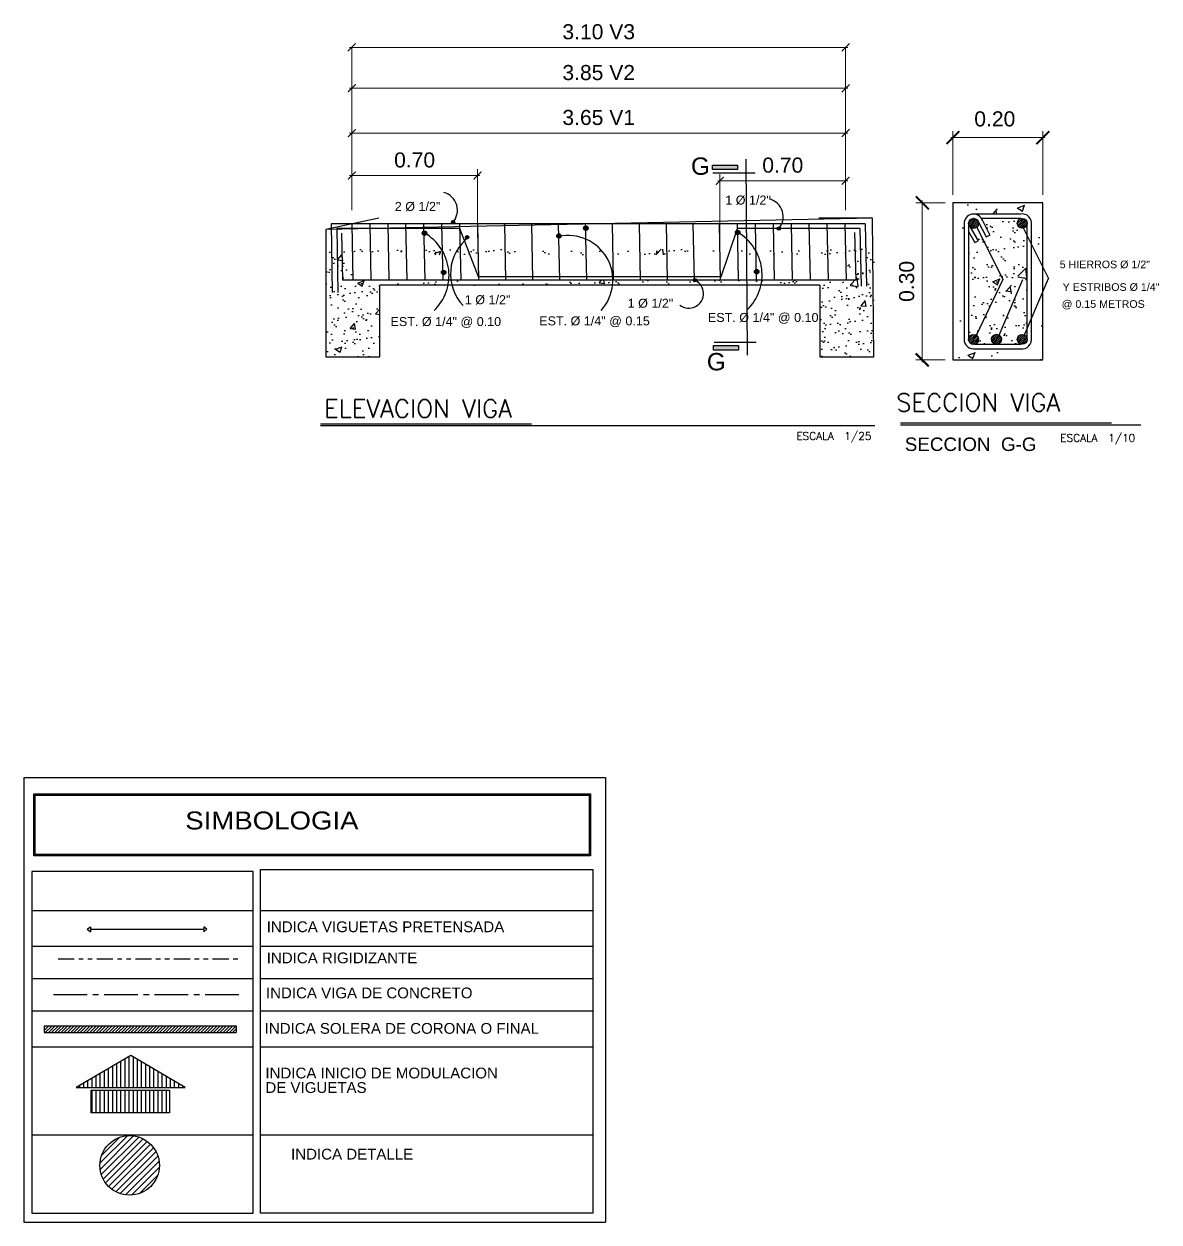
# Model space of a CAD drawing. Header units: inches. Extents: x -9 to 337, y -247 to 209.
# Drawn here: x 133.13 to 158.42, y -112.16 to -85.48 of the extents above; entities that cross this region are included whole.
import ezdxf

# ---------------------------------------------------------------- set-up
doc = ezdxf.new("R2010")
doc.units = ezdxf.units.IN
doc.header["$MEASUREMENT"] = 0
doc.linetypes.add('ACAD_ISO12W100', pattern=[21, 12, -3, 0, -3, 0, -3])
doc.linetypes.add('CENTER2', pattern=[1.125, 0.75, -0.125, 0.125, -0.125])
for name, color, linetype in [('mobiliario', 1, 'Continuous'), ('MUROS', 5, 'Continuous'), ('PUERTA', 1, 'Continuous'), ('TEXPRIN', 6, 'Continuous'), ('VIGAS', 6, 'CENTER2')]:
    doc.layers.add(name, color=color, linetype=linetype)
doc.styles.add('NT_20', font='romans.shx', dxfattribs={"height": 0.0403})
doc.styles.add('R', font='romans.shx')
doc.styles.get("Standard").update_dxf_attribs({"font": 'arial.ttf'})
pattern_1 = [(0, (-6340.859, -3158.471), (0, 6.985), [5.08, -1.905]), (90, (-6340.859, -3158.471), (-6.985, 4e-16), [5.08, -1.905])]
pattern_2 = [(50, (-7473.6655, -514.7732), (1.62144355, -0.14185786), [0.169545, -1.864995]), (355, (-7473.6655, -514.7732), (-0.31366115, 1.70040412), [0.135636, -1.491996]), (100.451, (-7473.5304, -514.785), (1.30778826, 1.55853852), [0.144091, -1.585001]), (46.1842, (-7473.6655, -514.321), (2.41260346, -0.3741767), [0.2543175, -2.7974925]), (96.6356, (-7473.4645, -514.3522), (2.1128977, 2.20208745), [0.2161365, -2.3775015]), (351.184, (-7473.6655, -514.321), (2.112901, 2.20208355), [0.203454, -2.237994]), (21, (-7473.4395, -514.434), (1.34937243, -0.91016311), [0.169545, -1.864995]), (326, (-7473.4395, -514.434), (0.55003805, 1.6392729), [0.135636, -1.491996]), (71.4514, (-7473.327, -514.5099), (1.89940677, 0.72911343), [0.144091, -1.585001]), (37.5, (-7473.6655, -514.77315), (0.02748857, 0.752539846), [0, -1.4739112, 0, -1.514602, 0, -1.4976475]), (7.5, (-7473.6655, -514.77315), (0.594695, 0.89160712), [0, -0.8635492, 0, -1.4400022, 0, -0.5708015]), (327.5, (-7474.1696, -514.77315), (1.206756297, -0.05098582), [0, -0.56515, 0, -1.763268, 0, -2.339721]), (317.5, (-7474.3957, -514.7732), (1.31834971, 0.22629577), [0, -0.734695, 0, -1.1709908, 0, -1.661541])]
pattern_3 = [(45, (-8028.036067, -587.63764), (-0.02121320344, 0.02121320344), [])]

# ---------------------------------------------------------------- blocks, each defined once
blk = doc.blocks.new('FI3EHJ')
h = blk.add_hatch()
h.set_pattern_fill('ANGLE', color=4)
h.set_pattern_definition(pattern_1)
h.paths.add_polyline_path([(0.042, 0.963), (0, 1.019), (-0.042, 0.963)])
h = blk.add_hatch()
h.set_pattern_fill('ANGLE', color=4)
h.set_pattern_definition(pattern_1)
h.paths.add_polyline_path([(-0.042, -0.963), (0, -1.019), (0.042, -0.963)])
at = {"color": 4}
for p, q in [((0, 1.019), (-0.042, 0.963)), ((-0.042, 0.963), (0.042, 0.963)), ((0, 1.019), (0.042, 0.963)), ((0, 0.963), (0, -0.963)), ((0, -1.019), (-0.042, -0.963)), ((-0.042, -0.963), (0.042, -0.963)), ((0, -1.019), (0.042, -0.963))]:
    blk.add_line(p, q, dxfattribs=at)
blk = doc.blocks.new('_ArchTick')
at = {"color": 0, "linetype": 'ByBlock', "const_width": 0.15}
blk.add_lwpolyline([(-0.5, -0.5), (0.5, 0.5)], dxfattribs=at)

msp = doc.modelspace()

# ---------------------------------------------------------------- hatches: boundary and pattern name
at = {"layer": 'VIGAS', "linetype": 'ByBlock'}
for points in [[(148.469, -88.721), (149.024, -88.721), (149.024, -88.619), (148.469, -88.619)], [(148.494, -92.739), (149.05, -92.739), (149.05, -92.636), (148.494, -92.636)]]:
    msp.add_hatch(color=1, dxfattribs=at).paths.add_polyline_path(points)
h = msp.add_hatch(dxfattribs=at)
h.set_pattern_fill('AR-CONC', color=1, scale=0.0089, style=0)
h.set_pattern_definition(pattern_2)
h.paths.add_polyline_path([(155.825, -89.46), (153.825, -89.46), (153.825, -92.96), (155.825, -92.96)])
h.paths.add_polyline_path([(154.329, -92.71, -0.498539), (154.075, -92.49), (154.075, -89.933, -0.45868), (154.302, -89.71), (155.333, -89.71, -0.518365), (155.575, -89.953), (155.575, -92.465, -0.514423), (155.336, -92.71)], flags=16)
h.paths.add_polyline_path([(154.316, -92.61, -0.532383), (154.175, -92.494), (154.175, -89.929, -0.84253), (154.384, -89.873), (154.568, -90.219), (154.647, -90.179), (154.464, -89.81), (155.343, -89.81, -0.483532), (155.478, -89.917, -0.060668), (155.475, -89.943), (155.475, -92.476, -0.060668), (155.478, -92.502, -0.478222), (155.345, -92.61)], flags=0)
h.paths.add_polyline_path([(154.684, -89.921, -1), (154.905, -89.921, -1)], flags=0)
h = msp.add_hatch(color=1, dxfattribs=at)
edge = h.paths.add_edge_path()
edge.add_arc((142.692, -89.89), 0.0376, 0, 360)
h = msp.add_hatch(dxfattribs=at)
h.set_pattern_fill('AR-CONC', color=1, scale=0.0089, style=0)
h.set_pattern_definition(pattern_2)
h.paths.add_polyline_path([(155.475, -89.943, -0.885603), (155.258, -89.917, -0.348134), (155.343, -89.81), (154.464, -89.81, -0.043698), (154.48, -89.842), (154.647, -90.179), (154.568, -90.219), (154.384, -89.873, -0.108842), (154.395, -89.919, -0.653248), (154.21, -90), (154.384, -90.31), (154.314, -90.345), (154.175, -90.098), (154.175, -92.494, -0.954722), (154.395, -92.504, -0.330657), (154.316, -92.61), (155.345, -92.61, -0.352976), (155.258, -92.502, -0.885603), (155.475, -92.476)])
h.paths.add_polyline_path([(154.684, -89.921, -1), (154.905, -89.921, -1)], flags=16)
h = msp.add_hatch(dxfattribs=at)
h.set_pattern_fill('AR-SAND', color=1, scale=0.0089, style=0)
h.set_pattern_definition([(37.5, (-7473.6655, -514.77315), (-0.014240279, 0.435577781), [0, -0.3436112, 0, -0.384302, 0, -0.3673475]), (7.5, (-7473.6655, -514.77315), (0.40007572, 0.63797434), [0, -0.1853692, 0, -0.3097022, 0, -0.1186815]), (327.5, (-7473.94356, -514.77315), (0.70398321, 0.001279094), [0, -0.11303, 0, -0.406908, 0, -0.531241]), (317.5, (-7473.94356, -514.77315), (0.679565243, 0.1984071), [0, -0.056515, 0, -0.2667508, 0, -0.305181])])
h.paths.add_polyline_path([(155.475, -89.943, -0.885603), (155.258, -89.917, -0.348134), (155.343, -89.81), (154.464, -89.81, -0.043698), (154.48, -89.842), (154.647, -90.179), (154.568, -90.219), (154.384, -89.873, -0.108842), (154.395, -89.919, -0.653248), (154.21, -90), (154.384, -90.31), (154.314, -90.345), (154.175, -90.098), (154.175, -92.494, -0.954722), (154.395, -92.504, -0.330657), (154.316, -92.61), (155.345, -92.61, -0.352976), (155.258, -92.502, -0.885603), (155.475, -92.476)])
h.paths.add_polyline_path([(154.684, -89.921, -1), (154.905, -89.921, -1)], flags=16)
h = msp.add_hatch(dxfattribs=at)
h.set_pattern_fill('_USER', color=1, scale=0.03, angle=45, style=0, pattern_type=0)
h.set_pattern_definition(pattern_3)
h.paths.add_polyline_path([(154.297, -89.81), (154.272, -89.81, 0.35497), (154.175, -89.909), (154.175, -89.929, 0.954722), (154.395, -89.919, 0.381268)])
h = msp.add_hatch(color=1, dxfattribs=at)
edge = h.paths.add_edge_path()
edge.add_arc((142.056, -90.135), 0.0497, 0, 360)
h = msp.add_hatch(color=1, dxfattribs=at)
edge = h.paths.add_edge_path()
edge.add_arc((143.002, -90.227), 0.0376, 0, 360)
h = msp.add_hatch(color=1, dxfattribs=at)
edge = h.paths.add_edge_path()
edge.add_arc((145.049, -90.197), 0.0497, 0, 360)
h = msp.add_hatch(color=1, dxfattribs=at)
edge = h.paths.add_edge_path()
edge.add_arc((145.649, -90.025), 0.0497, 0, 360)
h = msp.add_hatch(color=1, dxfattribs=at)
edge = h.paths.add_edge_path()
edge.add_arc((149.029, -90.119), 0.0497, 0, 360)
h = msp.add_hatch(color=1, dxfattribs=at)
edge = h.paths.add_edge_path()
edge.add_arc((149.947, -90.033), 0.0376, 0, 360)
h = msp.add_hatch(dxfattribs=at)
h.set_pattern_fill('AR-SAND', color=1, scale=0.008, style=0)
h.set_pattern_definition([(37.5, (-617.87196, -86.0739), (-0.01280025, 0.39153059), [0, -0.308864, 0, -0.34544, 0, -0.3302]), (7.5, (-617.87196, -86.0739), (0.35961863, 0.57346008), [0, -0.166624, 0, -0.278384, 0, -0.10668]), (327.5, (-618.1219, -86.0739), (0.6327939, 0.00114975), [0, -0.1016, 0, -0.36576, 0, -0.47752]), (317.5, (-618.1219, -86.0739), (0.61084516, 0.17834346), [0, -0.0508, 0, -0.239776, 0, -0.27432])])
h.paths.add_polyline_path([(141.06, -91.291), (150.86, -91.291), (150.86, -92.891), (152.06, -92.891), (152.06, -90.491), (150.86, -90.491), (139.86, -90.491), (139.86, -92.891), (141.06, -92.891)])
h.paths.add_polyline_path([(140.468, -91.18), (140.468, -90.615), (151.451, -90.615), (151.451, -91.18)], flags=16)
h.paths.add_polyline_path([(142.868, -90.718), (142.868, -90.716), (143.26, -91.108), (148.66, -91.108), (149.051, -90.718), (149.051, -90.718), (149.05, -90.718), (148.66, -91.108), (143.268, -91.108), (143.268, -91.116), (142.87, -90.718)], flags=0)
h = msp.add_hatch(dxfattribs=at)
h.set_pattern_fill('AR-CONC', color=1, scale=0.008, style=0)
h.set_pattern_definition([(50, (-617.872, -86.0739), (1.4574774, -0.1275127), [0.1524, -1.6764]), (355, (-617.872, -86.0739), (-0.2819426, 1.528453), [0.12192, -1.34112]), (100.451, (-617.7505, -86.0845), (1.17554, 1.4009335), [0.12952, -1.42472]), (46.1842, (-617.872, -85.6675), (2.1686323, -0.3363386), [0.2286, -2.5146]), (96.6356, (-617.6912, -85.6955), (1.899234, 1.9794044), [0.19428, -2.13708]), (351.184, (-617.872, -85.6675), (1.899237, 1.979401), [0.18288, -2.01168]), (21, (-617.6688, -85.7691), (1.212919, -0.8181241), [0.1524, -1.6764]), (326, (-617.6688, -85.7691), (0.4944162, 1.4735037), [0.12192, -1.34112]), (71.4514, (-617.5677, -85.8373), (1.707332, 0.6553829), [0.12952, -1.42472]), (37.5, (-617.87196, -86.0739), (0.02470883, 0.6764403), [0, -1.324864, 0, -1.36144, 0, -1.3462]), (7.5, (-617.87196, -86.0739), (0.5345573, 0.8014446), [0, -0.776224, 0, -1.294384, 0, -0.51308]), (327.5, (-618.3251, -86.0739), (1.08472476, -0.04582995), [0, -0.508, 0, -1.58496, 0, -2.10312]), (317.5, (-618.5283, -86.0739), (1.1850335, 0.2034119), [0, -0.6604, 0, -1.052576, 0, -1.49352])])
h.paths.add_polyline_path([(141.06, -91.291), (150.86, -91.291), (150.86, -92.891), (152.06, -92.891), (152.06, -90.491), (150.86, -90.491), (139.86, -90.491), (139.86, -92.891), (141.06, -92.891)])
h.paths.add_polyline_path([(140.468, -91.18), (140.468, -90.615), (151.451, -90.615), (151.451, -91.18)], flags=16)
h.paths.add_polyline_path([(142.868, -90.718), (142.868, -90.716), (143.26, -91.108), (148.66, -91.108), (149.051, -90.718), (149.051, -90.718), (149.05, -90.718), (148.66, -91.108), (143.268, -91.108), (143.268, -91.116), (142.87, -90.718)], flags=0)
h = msp.add_hatch(color=1, dxfattribs=at)
edge = h.paths.add_edge_path()
edge.add_arc((142.481, -91.01), 0.0497, 0, 360)
h = msp.add_hatch(color=1, dxfattribs=at)
edge = h.paths.add_edge_path()
edge.add_arc((149.454, -90.994), 0.0497, 0, 360)
h = msp.add_hatch(color=1, dxfattribs=at)
edge = h.paths.add_edge_path()
edge.add_arc((148.077, -91.183), 0.0376, 0, 360)
h = msp.add_hatch(dxfattribs=at)
h.set_pattern_fill('_USER', color=1, scale=0.03, angle=45, style=0, pattern_type=0)
h.set_pattern_definition(pattern_3)
h.paths.add_polyline_path([(154.395, -92.504, 0.954722), (154.175, -92.494), (154.175, -92.514, 0.954722)])
h.paths.add_polyline_path([(155.478, -92.502, 1), (155.258, -92.502, 1)])
h = msp.add_hatch(color=6, dxfattribs=at)
h.dxf.hatch_style = 1
h.paths.add_polyline_path([(133.354, -102.624), (145.752, -102.624), (145.752, -104.003), (133.354, -104.003)])
h.paths.add_polyline_path([(133.384, -102.654), (145.722, -102.654), (145.722, -103.973), (133.384, -103.973)], flags=16)
h = msp.add_hatch(dxfattribs=at)
h.set_pattern_fill('_USER', color=2, scale=0.05, angle=45, style=0, pattern_type=0)
h.set_pattern_definition([(45, (-570.872874, -308.537624), (-0.035355339, 0.035355339), [])])
h.paths.add_polyline_path([(137.861, -107.941), (137.861, -107.791), (133.583, -107.791), (133.583, -107.941)])
h = msp.add_hatch(dxfattribs=at)
h.set_pattern_fill('_USER', color=1, scale=0.091923, angle=90, style=0, pattern_type=0)
h.set_pattern_definition([(90, (-616.35663, -180.42394), (-0.091922522, 6e-18), [])])
h.paths.add_polyline_path([(136.726, -109.166), (135.51, -108.453), (134.294, -109.166)])
h = msp.add_hatch(dxfattribs=at)
h.set_pattern_fill('_USER', color=1, scale=0.091923, angle=90, style=0, pattern_type=0)
h.set_pattern_definition([(90, (-616.35663, -180.34334), (-0.091922522, 6e-18), [])])
h.paths.add_polyline_path([(134.628, -109.226), (134.628, -109.732), (136.372, -109.732), (136.372, -109.226)])
h = msp.add_hatch(dxfattribs=at)
h.set_pattern_fill('_USER,_O', color=1, scale=0.1, angle=45, pattern_type=0)
h.set_pattern_definition([(45, (-581.67664, -208.3545), (-0.070710678, 0.070710678), [])])
h.paths.add_polyline_path([(136.15, -110.902, 1), (134.824, -110.902, 1)])

# ---------------------------------------------------------------- linework, layer by layer
at = {"color": 3, "linetype": 'ACAD_ISO12W100', "ltscale": 0.03}
msp.add_line((133.894, -106.302), (137.919, -106.302), dxfattribs=at)
at = {"layer": 'MUROS', "color": 2}
for p, q in [((133.583, -107.791), (137.861, -107.791)), ((133.583, -107.941), (137.861, -107.941))]:
    msp.add_line(p, q, dxfattribs=at)
at = {"layer": 'TEXPRIN', "color": 6}
for p, q in [((139.735, -94.382), (144.435, -94.382)), ((152.654, -94.363), (157.354, -94.363))]:
    msp.add_line(p, q, dxfattribs=at)
at = {"layer": 'TEXPRIN', "color": 2}
for p, q in [((139.735, -94.422), (152.083, -94.422)), ((152.654, -94.404), (158.01, -94.404))]:
    msp.add_line(p, q, dxfattribs=at)
at = {"layer": 'VIGAS', "color": 2, "linetype": 'ByBlock', "lineweight": 20}
for p, q in [((140.385, -85.997), (151.485, -85.997)), ((140.385, -86.907), (151.485, -86.907)), ((140.385, -87.906), (151.485, -87.906)), ((155.875, -88.008), (153.775, -88.008)), ((140.385, -88.853), (143.285, -88.853)), ((151.485, -88.969), (148.585, -88.969)), ((153.142, -89.41), (153.142, -93.01))]:
    msp.add_line(p, q, dxfattribs=at)
at = {"layer": 'VIGAS', "color": 1, "linetype": 'ByBlock', "lineweight": 13}
for p, q in [((140.435, -89.623), (140.435, -85.997)), ((151.435, -89.623), (151.435, -85.997)), ((153.825, -89.28), (153.825, -87.863)), ((155.825, -89.28), (155.825, -87.863)), ((140.435, -89.623), (140.435, -88.708)), ((143.235, -90.24), (143.235, -88.708)), ((148.635, -90.24), (148.635, -88.824)), ((151.435, -89.623), (151.435, -88.824)), ((153.65, -89.46), (152.997, -89.46)), ((153.65, -92.96), (152.997, -92.96))]:
    msp.add_line(p, q, dxfattribs=at)
at = {"layer": 'VIGAS', "linetype": 'ByBlock'}
for p, q in [((149.215, -88.49), (149.24, -92.851)), ((148.48, -88.791), (149.419, -88.791)), ((148.505, -92.561), (149.444, -92.561))]:
    msp.add_line(p, q, dxfattribs=at)
at = {"layer": 'VIGAS', "color": 5, "linetype": 'ByBlock'}
for p, q in [((152.035, -89.803), (139.86, -90.054)), ((152.035, -89.803), (150.835, -89.803)), ((152.06, -92.891), (152.035, -89.803)), ((139.86, -90.054), (139.86, -92.891)), ((150.86, -91.291), (141.06, -91.291)), ((141.06, -92.891), (141.06, -91.291)), ((150.86, -91.291), (150.86, -92.891))]:
    msp.add_line(p, q, dxfattribs=at)
at = {"layer": 'VIGAS', "color": 1, "linetype": 'ByBlock'}
for p, q in [((141.035, -89.803), (139.86, -90.054)), ((140.468, -91.18), (140.442, -89.927)), ((140.868, -91.18), (140.842, -89.927)), ((141.268, -91.18), (141.242, -89.927)), ((141.668, -91.18), (141.642, -89.927)), ((142.068, -91.18), (142.042, -89.927)), ((142.468, -91.18), (142.442, -89.927)), ((142.868, -91.18), (142.842, -89.927)), ((143.268, -91.18), (143.242, -89.927)), ((143.868, -91.18), (143.842, -89.927)), ((144.468, -91.18), (144.442, -89.927)), ((145.068, -91.18), (145.042, -89.927)), ((145.668, -91.18), (145.642, -89.927)), ((146.268, -91.18), (146.242, -89.927)), ((146.868, -91.18), (146.842, -89.927)), ((147.468, -91.18), (147.442, -89.927)), ((148.068, -91.18), (148.042, -89.927)), ((148.651, -91.18), (148.626, -89.927)), ((149.051, -91.18), (149.026, -89.927)), ((149.451, -91.18), (149.426, -89.927)), ((149.851, -91.18), (149.826, -89.927)), ((150.251, -91.18), (150.226, -89.927)), ((150.651, -91.18), (150.626, -89.927)), ((151.051, -91.18), (151.026, -89.927)), ((151.451, -91.18), (151.426, -89.927)), ((154.352, -89.987), (154.939, -91.171)), ((155.363, -89.96), (155.95, -91.144)), ((154.939, -91.171), (154.345, -92.412)), ((154.852, -92.405), (155.38, -91.166)), ((155.415, -92.403), (155.95, -91.144)), ((139.86, -92.891), (141.06, -92.891)), ((150.86, -92.891), (152.06, -92.891)), ((133.133, -102.262), (133.133, -112.164)), ((133.133, -102.262), (146.088, -102.262)), ((146.088, -102.262), (146.088, -112.164)), ((133.309, -105.224), (138.24, -105.224)), ((138.403, -105.224), (145.805, -105.224)), ((133.309, -106.016), (138.24, -106.016)), ((138.403, -106.016), (145.805, -106.016)), ((133.309, -106.742), (138.24, -106.742)), ((138.403, -106.742), (145.805, -106.742)), ((133.309, -107.462), (138.24, -107.462)), ((138.403, -107.462), (145.805, -107.462)), ((133.583, -107.791), (133.583, -107.941)), ((137.861, -107.791), (137.861, -107.941)), ((133.309, -108.261), (138.24, -108.261)), ((138.403, -108.261), (145.805, -108.261)), ((133.309, -110.22), (138.24, -110.22)), ((138.403, -110.22), (145.805, -110.22)), ((133.133, -112.164), (146.088, -112.164))]:
    msp.add_line(p, q, dxfattribs=at)
at = {"layer": 'VIGAS', "color": 4, "linetype": 'ByBlock'}
for p, q in [((151.873, -89.927), (139.975, -89.927)), ((139.975, -89.927), (140, -91.456)), ((151.873, -89.927), (151.898, -91.32)), ((140.102, -90.03), (140.127, -91.456)), ((142.844, -90.03), (140.102, -90.03)), ((140.205, -90.136), (140.23, -91.18)), ((143.26, -91.108), (142.844, -90.03)), ((148.66, -91.108), (149.025, -90.03)), ((151.754, -90.03), (149.025, -90.03)), ((151.666, -91.18), (151.641, -90.121)), ((151.754, -90.03), (151.779, -91.32)), ((151.666, -91.18), (140.23, -91.18)), ((148.66, -91.108), (143.26, -91.108))]:
    msp.add_line(p, q, dxfattribs=at)
at = {"layer": 'VIGAS', "color": 2, "linetype": 'ByBlock'}
for p, q in [((154.384, -89.873), (154.568, -90.219)), ((154.464, -89.81), (154.647, -90.179)), ((154.175, -90.098), (154.314, -90.345)), ((154.21, -90), (154.384, -90.31)), ((154.568, -90.219), (154.647, -90.179)), ((154.314, -90.345), (154.384, -90.31)), ((135.51, -108.453), (134.294, -109.166)), ((136.726, -109.166), (135.51, -108.453))]:
    msp.add_line(p, q, dxfattribs=at)
at = {"layer": 'VIGAS', "color": 1, "linetype": 'Continuous'}
for p, q in [((155.258, -89.929), (155.38, -89.807)), ((155.264, -89.882), (155.333, -89.812)), ((155.268, -89.962), (155.413, -89.817)), ((155.284, -89.988), (155.439, -89.833)), ((155.307, -90.008), (155.459, -89.855)), ((155.335, -90.022), (155.473, -89.884)), ((155.373, -90.027), (155.478, -89.922)), ((154.685, -92.487), (154.782, -92.39)), ((154.688, -92.526), (154.822, -92.393)), ((154.7, -92.556), (154.852, -92.405)), ((154.719, -92.58), (154.875, -92.424)), ((154.744, -92.597), (154.893, -92.449)), ((154.776, -92.608), (154.903, -92.481)), ((154.82, -92.607), (154.902, -92.525))]:
    msp.add_line(p, q, dxfattribs=at)
at = {"layer": 'VIGAS', "color": 6}
msp.add_line((137.919, -107.106), (133.717, -107.106), dxfattribs=at)
msp.add_line((137.919, -107.106), (133.717, -107.106), dxfattribs=at)
at = {"layer": 'VIGAS', "color": 1, "linetype": 'ByBlock'}
for points in [[(148.469, -88.619), (149.024, -88.619), (149.024, -88.721), (148.469, -88.721)], [(148.494, -92.636), (149.05, -92.636), (149.05, -92.739), (148.494, -92.739)]]:
    msp.add_lwpolyline(points, close=True, dxfattribs=at)
at = {"layer": 'VIGAS', "color": 5, "linetype": 'ByBlock'}
for points in [[(153.825, -92.96), (155.825, -92.96), (155.825, -89.46), (153.825, -89.46)], [(138.403, -104.311), (145.805, -104.311), (145.805, -111.964), (138.403, -111.964)], [(138.24, -104.358), (133.309, -104.358), (133.309, -111.964), (138.24, -111.964)]]:
    msp.add_lwpolyline(points, close=True, dxfattribs=at)
at = {"layer": 'VIGAS', "color": 2, "linetype": 'ByBlock'}
for points in [[(154.075, -89.905), (154.075, -92.49)], [(154.175, -89.909), (154.175, -92.514)], [(155.333, -89.71), (154.267, -89.71)], [(154.297, -89.81), (154.272, -89.81)], [(155.343, -89.81), (154.464, -89.81)], [(155.475, -92.476), (155.475, -89.943)], [(155.575, -92.465), (155.575, -89.953)], [(154.316, -92.61), (155.345, -92.61)], [(154.329, -92.71), (155.336, -92.71)], [(134.294, -109.166), (136.726, -109.166)]]:
    msp.add_lwpolyline(points, dxfattribs=at)
at = {"layer": 'VIGAS', "color": 6, "linetype": 'ByBlock'}
for points in [[(133.354, -102.624), (145.752, -102.624), (145.752, -104.003), (133.354, -104.003)], [(133.384, -102.654), (145.722, -102.654), (145.722, -103.973), (133.384, -103.973)]]:
    msp.add_lwpolyline(points, close=True, dxfattribs=at)
at = {"layer": 'VIGAS', "color": 2, "linetype": 'ByBlock'}
msp.add_lwpolyline([(134.628, -109.226), (136.372, -109.226), (136.372, -109.732), (134.628, -109.732)], close=True, dxfattribs=at)
at = {"layer": 'VIGAS', "color": 1, "linetype": 'ByBlock'}
for centre, radius in [((142.692, -89.89), 0.0376), ((142.056, -90.135), 0.0497), ((143.002, -90.227), 0.0376), ((145.049, -90.197), 0.0497), ((145.649, -90.025), 0.0497), ((149.029, -90.119), 0.0497), ((149.947, -90.033), 0.0376), ((142.481, -91.01), 0.0497), ((149.454, -90.994), 0.0497), ((148.077, -91.183), 0.0376), ((135.487, -110.902), 0.663)]:
    msp.add_circle(centre, radius, dxfattribs=at)
at = {"layer": 'VIGAS', "color": 2, "linetype": 'ByBlock'}
for centre in [(154.284, -89.919), (155.368, -89.917), (154.284, -92.504), (154.795, -92.499), (155.368, -92.502)]:
    msp.add_circle(centre, 0.11, dxfattribs=at)
at = {"layer": 'VIGAS', "color": 1, "linetype": 'ByBlock'}
for centre, radius, start, end in [((142.379, -89.626), 0.409, 317.8376, 75.1416), ((149.634, -89.769), 0.409, 317.8376, 75.1416), ((141.515, -91.077), 1.086, 313.8228, 60.1261), ((145.255, -91.183), 0.996, 317.5197, 101.9513), ((148.488, -91.061), 1.086, 313.8228, 60.1261), ((143.659, -91.042), 1.025, 127.158, 223.3317), ((147.943, -91.482), 0.326, 231.567, 67.5268)]:
    msp.add_arc(centre, radius, start, end, dxfattribs=at)
at = {"layer": 'VIGAS', "color": 2, "linetype": 'ByBlock'}
for centre, start, end in [((154.284, -89.919), 21.3701, 183.8418), ((155.368, -89.917), 349.9583, 99.561), ((154.284, -92.504), 176.1582, 282.1503), ((155.368, -92.502), 261.1524, 10.0417)]:
    msp.add_arc(centre, 0.21, start, end, dxfattribs=at)

# ---------------------------------------------------------------- block references
at = {"xscale": -1.309906443475158, "yscale": 1.309906443475158, "zscale": 1.309906443475158, "rotation": 89.99999999991239}
msp.add_blockref('FI3EHJ', (135.875, -105.642), dxfattribs=at)
at = {"layer": 'VIGAS', "color": 2, "linetype": 'ByBlock', "lineweight": 20}
for p, xscale, yscale, zscale, rotation in [((140.435, -85.997), 0.1740000000000001, 0.1740000000000001, 0.1740000000000001, 180), ((140.435, -86.907), 0.1740000000000001, 0.1740000000000001, 0.1740000000000001, 180), ((140.435, -87.906), 0.1740000000000001, 0.1740000000000001, 0.1740000000000001, 180), ((153.825, -88.008), 0.2880000000000002, 0.2880000000000002, 0.2880000000000002, 180), ((140.435, -88.853), 0.1740000000000001, 0.1740000000000001, 0.1740000000000001, 180), ((148.635, -88.969), 0.1740000000000001, 0.1740000000000001, 0.1740000000000001, 180), ((153.142, -89.46), 0.2880000000000002, 0.2880000000000002, 0.2880000000000002, 90), ((153.142, -92.96), 0.2880000000000002, 0.2880000000000002, 0.2880000000000002, 270)]:
    msp.add_blockref('_ArchTick', p, dxfattribs=dict(at, xscale=xscale, yscale=yscale, zscale=zscale, rotation=rotation))
for p, xscale, yscale, zscale in [((151.435, -85.997), 0.1740000000000001, 0.1740000000000001, 0.1740000000000001), ((151.435, -86.907), 0.1740000000000001, 0.1740000000000001, 0.1740000000000001), ((151.435, -87.906), 0.1740000000000001, 0.1740000000000001, 0.1740000000000001), ((155.825, -88.008), 0.2880000000000002, 0.2880000000000002, 0.2880000000000002), ((143.235, -88.853), 0.1740000000000001, 0.1740000000000001, 0.1740000000000001), ((151.435, -88.969), 0.1740000000000001, 0.1740000000000001, 0.1740000000000001)]:
    msp.add_blockref('_ArchTick', p, dxfattribs=dict(at, xscale=xscale, yscale=yscale, zscale=zscale))

# ---------------------------------------------------------------- texts
at = {"color": 3, "style": 'R'}
for s, p in [('ESCALA  1/25', (150.338, -94.739)), ('ESCALA  1/10', (156.215, -94.782))]:
    msp.add_text(s, height=0.17175, dxfattribs=at).set_placement(p)
at = {"layer": 'mobiliario', "color": 2}
for s, height, p in [('G', 0.387, (147.99, -88.836)), ('1 Ø 1/2"', 0.2, (148.754, -89.498)), ('2 Ø 1/2"', 0.2, (141.393, -89.64)), ('5 HIERROS Ø 1/2" ', 0.17, (156.203, -90.917)), (' Y ESTRIBOS Ø 1/4"', 0.17, (156.203, -91.421)), ('1 Ø 1/2"', 0.2, (142.953, -91.718)), ('1 Ø 1/2"', 0.2, (146.58, -91.797)), ('@ 0.15 METROS ', 0.17, (156.246, -91.799)), ('EST. Ø 1/4" @ 0.10', 0.2, (141.298, -92.205)), ('EST. Ø 1/4" @ 0.15', 0.2, (144.61, -92.19)), ('EST. Ø 1/4" @ 0.10', 0.2, (148.367, -92.113)), ('G', 0.387, (148.343, -93.192)), ('SECCION  G-G', 0.3, (152.752, -94.988)), ('INDICA VIGUETAS PRETENSADA', 0.24, (138.541, -105.707)), ('INDICA RIGIDIZANTE ', 0.24, (138.541, -106.4)), ('INDICA VIGA DE CONCRETO ', 0.24, (138.523, -107.18)), ('INDICA SOLERA DE CORONA O FINAL', 0.24, (138.495, -107.97)), ('INDICA INICIO DE MODULACION ', 0.24, (138.511, -108.965)), ('DE VIGUETAS', 0.24, (138.511, -109.288)), ('INDICA DETALLE', 0.24, (139.083, -110.771))]:
    msp.add_text(s, height=height, dxfattribs=at).set_placement(p)
at = {"layer": 'mobiliario', "color": 2, "width": 1.1}
msp.add_text('SIMBOLOGIA', height=0.4, dxfattribs=at).set_placement((136.726, -103.419))
at = {"layer": 'PUERTA', "color": 6, "lineweight": -2, "style": 'NT_20'}
for s, p in [('ELEVACION VIGA', (139.82, -94.243)), ('SECCION VIGA', (152.562, -94.108))]:
    msp.add_text(s, height=0.39856, dxfattribs=at).set_placement(p)
at = {"layer": 'VIGAS', "color": 3, "linetype": 'ByBlock', "char_height": 0.336, "attachment_point": 5}
for s, insert in [('3.10 V3', (145.935, -85.651)), ('3.85 V2', (145.935, -86.56)), ('3.65 V1', (145.935, -87.56)), ('0.20', (154.757, -87.592)), ('0.70', (141.835, -88.507)), ('0.70', (150.035, -88.622))]:
    msp.add_mtext(s, dxfattribs=dict(at, insert=insert))
at = {"layer": 'VIGAS', "color": 3, "linetype": 'ByBlock', "insert": (152.795, -91.21), "char_height": 0.336, "attachment_point": 5, "rotation": 90}
msp.add_mtext('0.30', dxfattribs=at)

doc.saveas('drawing.dxf')
